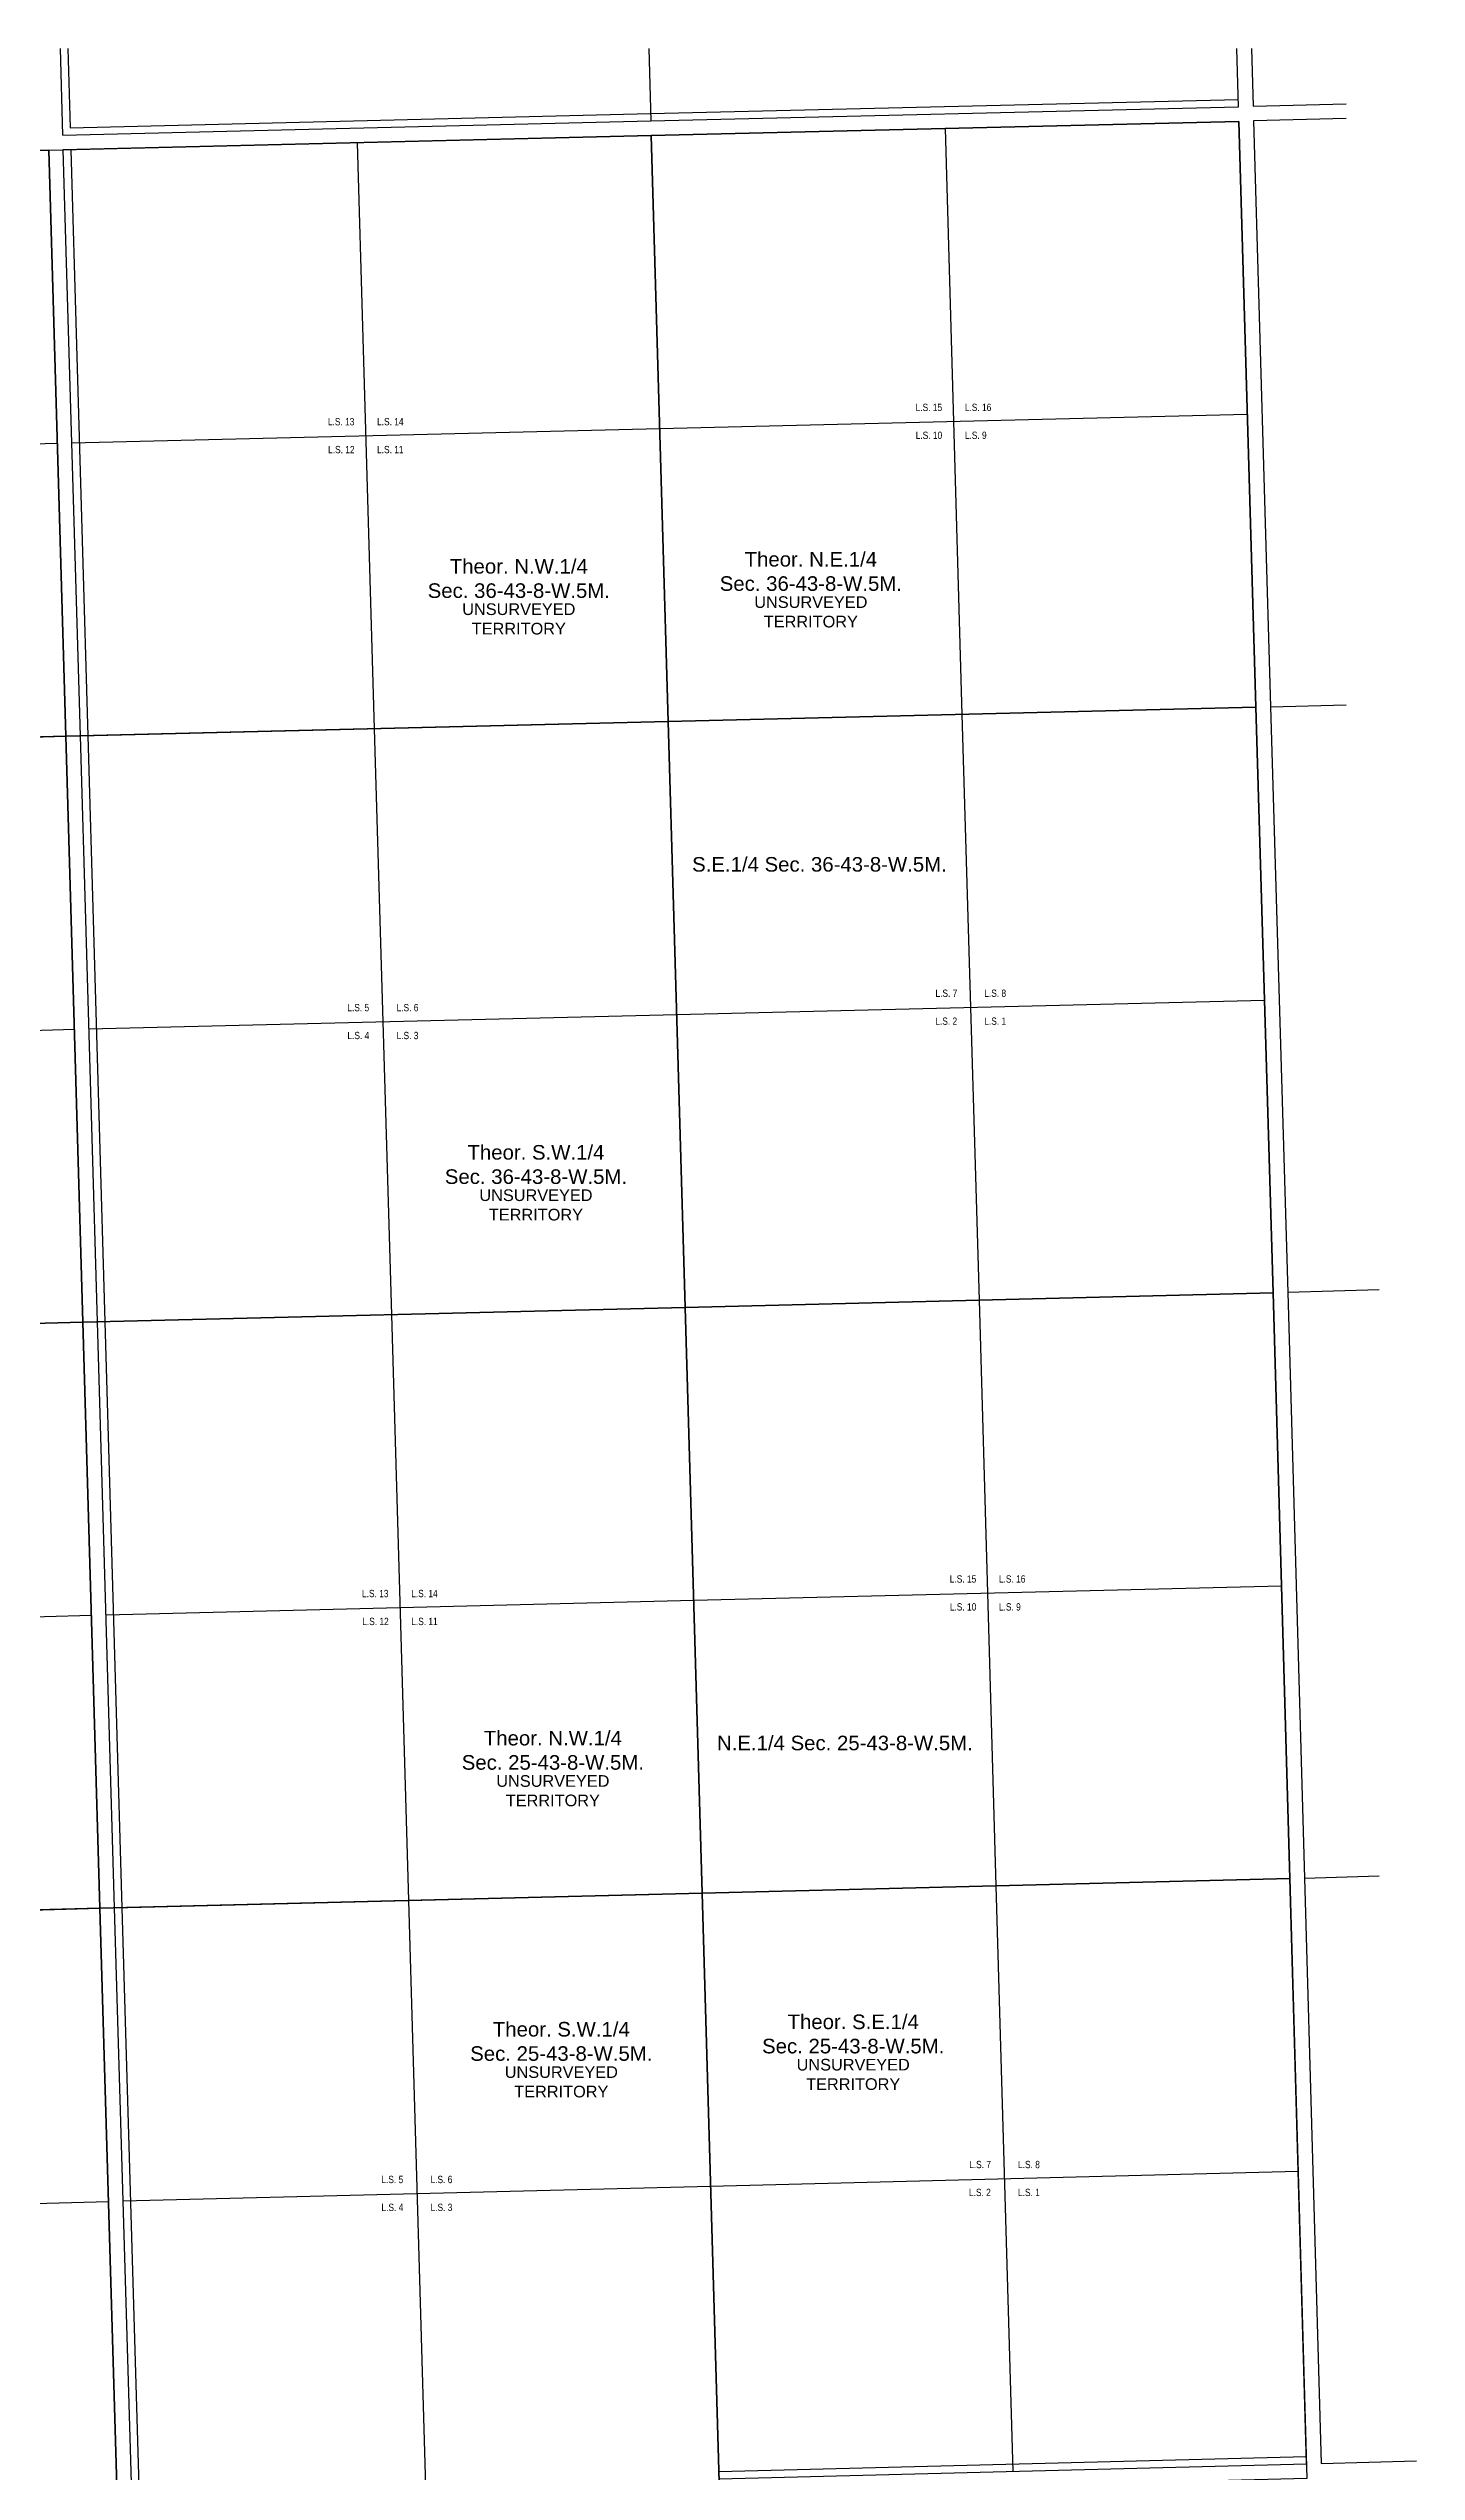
# Model space of a CAD drawing. Header units: millimetres. Extents: x 623951 to 634241, y 5836956 to 5847139.
# Drawn here: x 632211 to 634088, y 5843815 to 5847139 of the extents above; entities that cross this region are included whole.
import ezdxf

# ---------------------------------------------------------------- set-up
doc = ezdxf.new("R2010")
doc.units = ezdxf.units.MM
for name, color, linetype in [('C-SYMBOL', 7, 'Continuous'), ('C-UNS-T', 7, 'Continuous'), ('L-QSEC', 7, 'Continuous'), ('L-QUATER', 30, 'Continuous'), ('L-SEC', 7, 'Continuous'), ('L-SECTION-LSD', 7, 'Continuous'), ('L-USEC', 7, 'Continuous'), ('L-USEC-0', 1, 'Continuous'), ('L-USEC2012', 3, 'Continuous'), ('L-USEC3018', 5, 'Continuous')]:
    doc.layers.add(name, color=color, linetype=linetype)
doc.styles.add('100L', font='ARIALN.TTF', dxfattribs={"height": 11})
doc.styles.get("Standard").update_dxf_attribs({"font": 'arial.ttf'})

msp = doc.modelspace()

# ---------------------------------------------------------------- linework, layer by layer
at = {"layer": 'L-QSEC'}
for p, q in [((633034.4, 5847139.2), (633037.2, 5847039.8)), ((633037.7, 5847019.7), (633084.6, 5845411.9)), ((632254.8, 5846196), (633867, 5846235.4)), ((633887.1, 5846236), (633991, 5846238.9)), ((630621.1, 5846152.7), (632234.7, 5846195.6)), ((633084.6, 5845411.9), (633130.8, 5843804.6)), ((632301.7, 5844588), (633913.7, 5844628.5)), ((633933.8, 5844629.1), (634036.2, 5844631.9)), ((630665.9, 5844544.5), (632281.6, 5844587.5))]:
    msp.add_line(p, q, dxfattribs=at)
at = {"layer": 'L-QUATER'}
for points in [[(632211.3, 5846999.6), (633037.7, 5847019.7), (633061.2, 5846215.7), (632234.7, 5846195.6)], [(633037.7, 5847019.7), (633844.1, 5847039.2), (633867, 5846235.4), (633061.2, 5846215.7)], [(631405, 5846978.2), (632211.3, 5846999.6), (632234.7, 5846195.6), (631427.9, 5846174.1)], [(632234.7, 5846195.6), (633061.2, 5846215.7), (633084.6, 5845411.9), (632258.2, 5845391.5)], [(633061.2, 5846215.7), (633867, 5846235.4), (633891, 5845431.8), (633084.6, 5845411.9)], [(631427.9, 5846174.1), (632234.7, 5846195.6), (632258.2, 5845391.5), (631450.9, 5845370)], [(632258.2, 5845391.5), (633084.6, 5845411.9), (633107.7, 5844608.2), (632281.6, 5844587.5)], [(633084.6, 5845411.9), (633891, 5845431.8), (633913.7, 5844628.5), (633107.7, 5844608.2)], [(631450.9, 5845370), (632258.2, 5845391.5), (632281.6, 5844587.5), (631473.8, 5844566)], [(633107.7, 5844608.2), (633913.7, 5844628.5), (633937, 5843805.1), (633131.4, 5843784.5)], [(631473.8, 5844566), (632281.6, 5844587.5), (632305.7, 5843763.3), (631497.3, 5843741.8)], [(632281.6, 5844587.5), (633107.7, 5844608.2), (633131.4, 5843784.5), (632305.7, 5843763.3)]]:
    msp.add_lwpolyline(points, close=True, dxfattribs=at)
at = {"layer": 'L-SEC'}
for points in [[(633843.5, 5847059.3), (633841.3, 5847139.2)], [(633861.4, 5847139.2), (633863.6, 5847059.9)], [(633863.6, 5847059.9), (633991, 5847063.4)], [(633991, 5847043.3), (633864.2, 5847039.8)], [(633864.2, 5847039.8), (633887.1, 5846236)], [(633867, 5846235.4), (633844.1, 5847039.2)], [(633891, 5845431.8), (633867, 5846235.4)], [(633887.1, 5846236), (633911.1, 5845432.4)], [(633891, 5845431.8), (633084.6, 5845411.9)], [(633913.7, 5844628.5), (633891, 5845431.8)], [(634036.2, 5845435.9), (633911.1, 5845432.4)], [(633911.1, 5845432.4), (633933.8, 5844629.1)], [(633936.5, 5843825.2), (633913.7, 5844628.5)], [(633933.8, 5844629.1), (633956.6, 5843825.8)], [(633956.6, 5843825.8), (634087.6, 5843829.5)]]:
    msp.add_lwpolyline(points, dxfattribs=at)
at = {"layer": 'L-SECTION-LSD'}
for p, q in [((632634.6, 5847009.9), (632658, 5846205.9)), ((633440.9, 5847029.4), (633464.1, 5846225.6)), ((632243.1, 5846598.1), (633049.5, 5846617.7)), ((633049.5, 5846617.7), (633855.5, 5846637.3)), ((631416.5, 5846576.1), (632223, 5846597.6)), ((633464.1, 5846225.6), (633487.8, 5845421.8)), ((632658, 5846205.9), (632681.5, 5845401.9)), ((632266.6, 5845794.1), (633072.9, 5845813.8)), ((633072.9, 5845813.8), (633879, 5845833.6)), ((631439.4, 5845772.1), (632246.5, 5845793.5)), ((633487.8, 5845421.8), (633510.7, 5844618.4)), ((632681.5, 5845401.9), (632704.7, 5844598.1)), ((633096.2, 5845010.1), (633902.3, 5845030.1)), ((631462.3, 5844968), (632269.9, 5844989.5)), ((632290, 5844990.1), (633096.2, 5845010.1)), ((633510.7, 5844618.4), (633533.7, 5843814.9)), ((632704.7, 5844598.1), (632728, 5843794.3)), ((633119.3, 5844206.4), (633925.1, 5844226.9)), ((631485.2, 5844163.9), (632293.4, 5844185.4)), ((632313.5, 5844186), (633119.3, 5844206.4))]:
    msp.add_line(p, q, dxfattribs=at)
at = {"layer": 'L-USEC'}
for points in [[(633084.6, 5845411.9), (632278.3, 5845392)], [(632258.2, 5845391.5), (631450.9, 5845370)]]:
    msp.add_lwpolyline(points, dxfattribs=at)
at = {"layer": 'L-USEC-0'}
for points in [[(633037.7, 5847019.7), (632231.4, 5847000.1)], [(633844.1, 5847039.2), (633037.7, 5847019.7)], [(632211.3, 5846999.6), (631405, 5846978.2)], [(632234.7, 5846195.6), (632211.3, 5846999.6)], [(632258.2, 5845391.5), (632234.7, 5846195.6)], [(632281.6, 5844587.5), (632258.2, 5845391.5)], [(632305.1, 5843783.4), (632281.6, 5844587.5)]]:
    msp.add_lwpolyline(points, dxfattribs=at)
at = {"layer": 'L-USEC2012'}
for points in [[(632230.8, 5847020.2), (632227.6, 5847139.2)], [(632230.8, 5847020.2), (633037.2, 5847039.8)], [(633037.2, 5847039.8), (633843.6, 5847059.3)], [(632254.8, 5846196.1), (632231.4, 5847000.1)], [(632278.3, 5845392.1), (632254.8, 5846196.1)], [(632301.7, 5844588), (632278.3, 5845392.1)], [(632325.2, 5843783.9), (632301.7, 5844588)], [(633130.9, 5843804.6), (633936.5, 5843825.2)]]:
    msp.add_lwpolyline(points, dxfattribs=at)
at = {"layer": 'L-USEC3018'}
for points in [[(632237.6, 5847139.2), (632240.6, 5847030.5)], [(632240.6, 5847030.5), (633036.9, 5847049.8)], [(633036.9, 5847049.8), (633843.2, 5847069.4)], [(632241.5, 5847000.3), (632264.9, 5846196.3)], [(632264.9, 5846196.3), (632288.3, 5845392.2)], [(632288.3, 5845392.2), (632311.8, 5844588.2)], [(632311.8, 5844588.2), (632334.9, 5843794.2)], [(633130.5, 5843814.6), (633936.2, 5843835.3)]]:
    msp.add_lwpolyline(points, dxfattribs=at)

# ---------------------------------------------------------------- texts
at = {"layer": 'C-SYMBOL', "color": 3, "char_height": 20, "attachment_point": 5}
for s, insert in [('Theor. N.E.1/4\\PSec. 36-43-8-W.5M.', (633256.8, 5846421.6)), ('Theor. N.W.1/4\\PSec. 36-43-8-W.5M.', (632856.2, 5846411.9)), ('S.E.1/4 Sec. 36-43-8-W.5M.', (633268.6, 5846019.7)), ('Theor. S.W.1/4\\PSec. 36-43-8-W.5M.', (632879.7, 5845607.9)), ('Theor. N.W.1/4\\PSec. 25-43-8-W.5M.', (632902.9, 5844804.2)), ('N.E.1/4 Sec. 25-43-8-W.5M.', (633303.5, 5844814.2)), ('Theor. S.W.1/4\\PSec. 25-43-8-W.5M.', (632914.5, 5844404.8)), ('Theor. S.E.1/4\\PSec. 25-43-8-W.5M.', (633314.9, 5844415))]:
    msp.add_mtext(s, dxfattribs=dict(at, insert=insert))
at = {"layer": 'C-UNS-T', "color": 3, "char_height": 16, "attachment_point": 2}
for insert in [(632856.2, 5846377.9), (633256.8, 5846387.6), (632879.7, 5845573.9), (632902.9, 5844770.2), (633314.9, 5844381), (632914.5, 5844370.8)]:
    msp.add_mtext('UNSURVEYED\\PTERRITORY', dxfattribs=dict(at, insert=insert))

# ---------------------------------------------------------------- next in the draw order: texts
at = {"layer": 'L-SECTION-LSD', "char_height": 10, "attachment_point": 1, "style": '100L', "bg_fill": 3, "box_fill_scale": 1.5, "bg_fill_color": 256, "bg_fill_transparency": 0}
for s, width, insert in [('\\pxqr;L.S. 15', 36.859, (633400, 5846651.8)), ('\\pxql;L.S. 16', 36.941, (633468, 5846651.8)), ('\\pxqr;L.S. 13', 36.834, (632593.8, 5846632.2)), ('L.S. 14', 36.998, (632661.8, 5846632.2)), ('\\pxqr;L.S. 10', 36.954, (633400, 5846613.5)), ('\\pxql;L.S. 9', 30.527, (633468, 5846613.5)), ('\\pxqr;L.S. 12', 37.112, (632593.8, 5846593.9)), ('\\pxql;L.S. 11', 36.449, (632661.8, 5846593.9)), ('\\pxqr;L.S. 7', 30.88, (633426.8, 5845848)), ('L.S. 8', 30.401, (633494.7, 5845848)), ('\\pxqr;L.S. 5', 30.401, (632620.5, 5845828.3)), ('\\pxql;L.S. 6', 30.483, (632688.5, 5845828.3)), ('\\pxqr;L.S. 2', 30.653, (633426.8, 5845809.7)), ('L.S. 1', 29.991, (633494.7, 5845809.7)), ('\\pxqr;L.S. 4', 30.54, (632620.5, 5845790)), ('\\pxql;L.S. 3', 30.376, (632688.5, 5845790)), ('\\pxqr;L.S. 15', 36.859, (633446.8, 5845044.4)), ('\\pxql;L.S. 16', 36.941, (633514.8, 5845044.4)), ('\\pxqr;L.S. 13', 36.834, (632640.6, 5845024.4)), ('L.S. 14', 36.998, (632708.6, 5845024.4)), ('\\pxqr;L.S. 12', 37.112, (632640.6, 5844986.1)), ('\\pxql;L.S. 11', 36.449, (632708.6, 5844986.1)), ('\\pxqr;L.S. 10', 36.954, (633446.8, 5845006.1)), ('\\pxql;L.S. 9', 30.527, (633514.8, 5845006.1)), ('\\pxqr;L.S. 5', 30.401, (632667.2, 5844220.5)), ('\\pxql;L.S. 6', 30.483, (632735.1, 5844220.5)), ('\\pxqr;L.S. 7', 30.88, (633473, 5844241)), ('L.S. 8', 30.401, (633541, 5844241)), ('\\pxqr;L.S. 4', 30.54, (632667.2, 5844182.2)), ('\\pxql;L.S. 3', 30.376, (632735.1, 5844182.2)), ('\\pxqr;L.S. 2', 30.653, (633473, 5844202.7)), ('L.S. 1', 29.991, (633541, 5844202.7))]:
    msp.add_mtext_dynamic_manual_height_columns(s, width=width, gutter_width=55, heights=[0], dxfattribs=dict(at, insert=insert))

doc.saveas('drawing.dxf')
